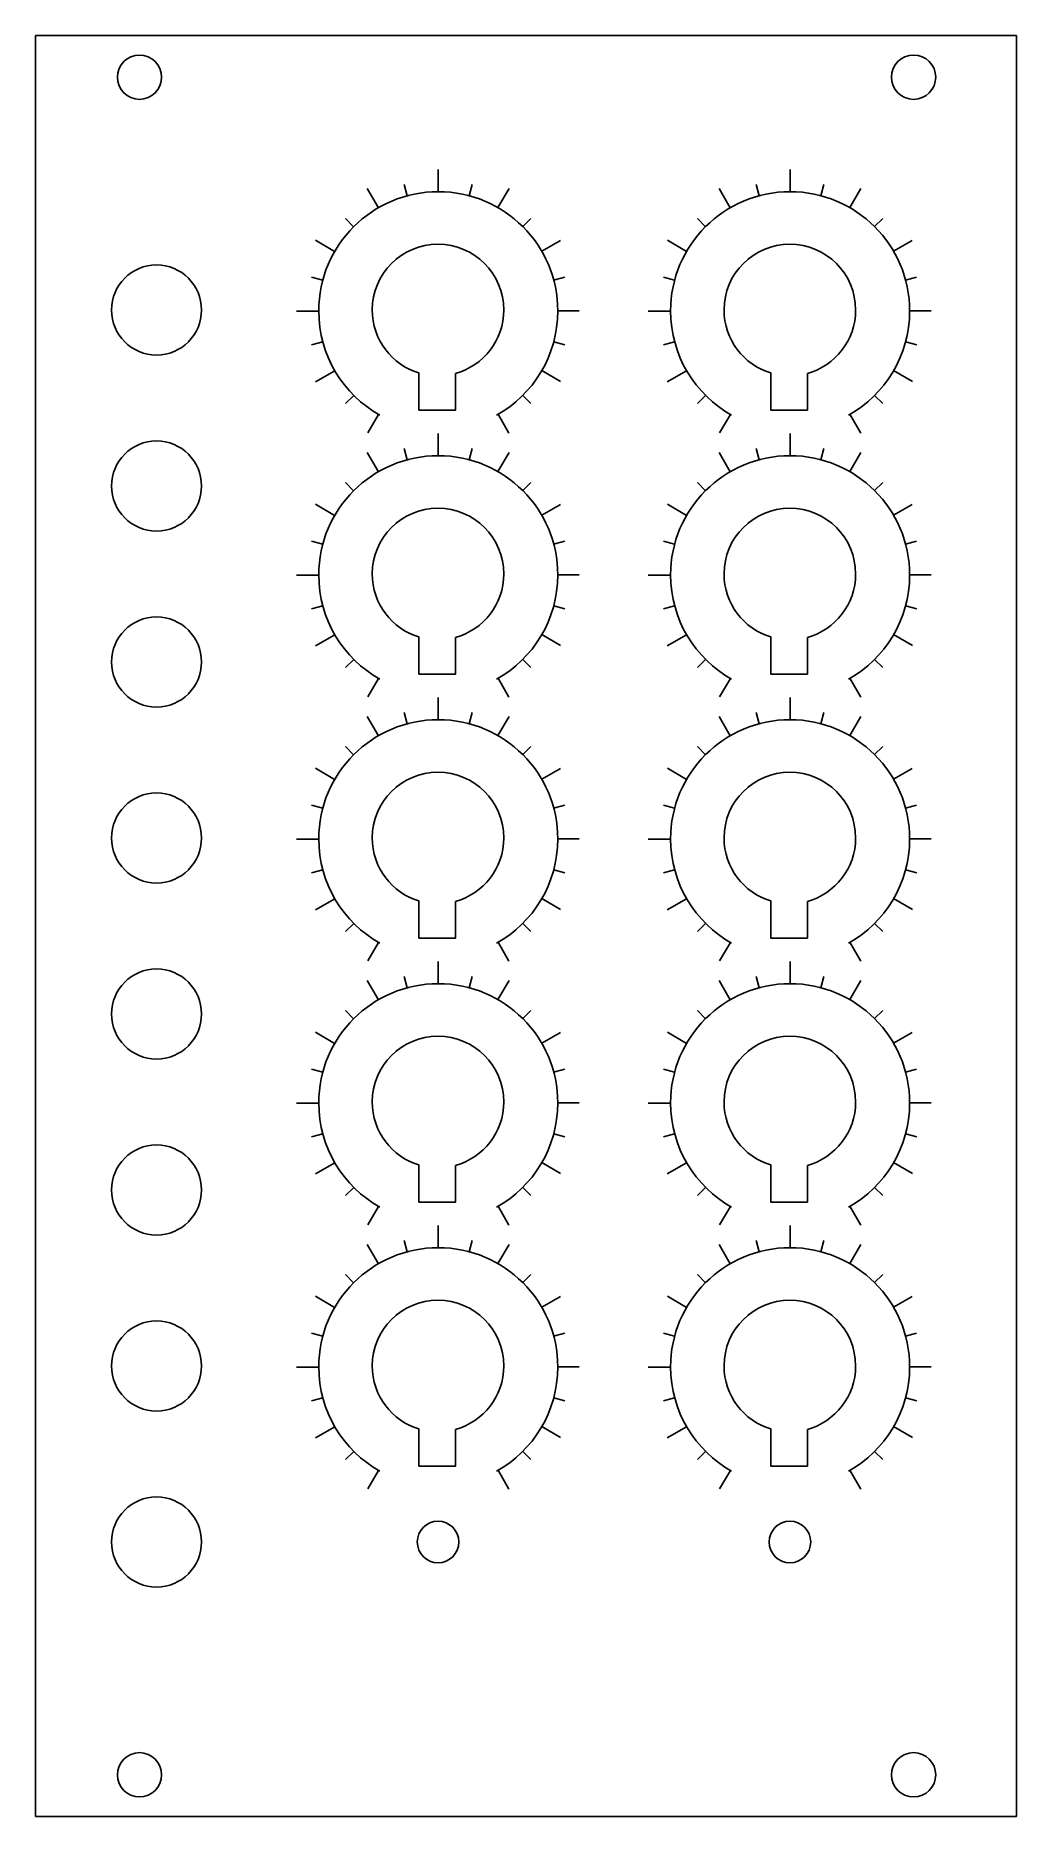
# Model space of a CAD drawing. Extents: x 115 to 186, y 107 to 235.
import ezdxf

# ---------------------------------------------------------------- set-up
doc = ezdxf.new("R2010")
doc.units = 0
doc.layers.add('Layer_1', color=7, linetype='CONTINUOUS')

msp = doc.modelspace()

# ---------------------------------------------------------------- linework, layer by layer
at = {"layer": 'Layer_1', "color": 7}
for points in [[(114.886336, 235.138365), (185.686338, 235.138365), (185.686338, 106.638368), (114.886336, 106.638368), (114.886336, 235.138365)], [(123.986336, 232.138365), (123.986336, 232.138365)], [(179.866336, 232.138365), (179.866336, 232.138365)], [(143.936336, 220.088365), (143.936336, 220.088365)], [(169.336335, 220.088365), (169.336335, 220.088365)], [(126.866336, 215.338366), (126.866336, 215.338366)], [(142.55924, 210.793018), (142.55924, 208.113272), (145.201776, 208.113272), (145.201776, 210.765106)], [(167.959239, 210.793018), (167.959239, 208.113272), (170.601775, 208.113272), (170.601775, 210.765106)], [(126.866336, 202.638366), (126.866336, 202.638366)], [(143.936336, 201.038366), (143.936336, 201.038366)], [(169.336335, 201.038366), (169.336335, 201.038366)], [(142.55924, 191.743018), (142.55924, 189.063272), (145.201776, 189.063272), (145.201776, 191.715106)], [(167.959239, 191.743018), (167.959239, 189.063272), (170.601775, 189.063272), (170.601775, 191.715106)], [(126.866336, 189.938365), (126.866336, 189.938365)], [(143.936336, 181.988366), (143.936336, 181.988366)], [(169.336335, 181.988366), (169.336335, 181.988366)], [(126.866336, 177.238364), (126.866336, 177.238364)], [(142.55924, 172.693018), (142.55924, 170.013273), (145.201776, 170.013273), (145.201776, 172.665106)], [(167.959239, 172.693018), (167.959239, 170.013273), (170.601775, 170.013273), (170.601775, 172.665106)], [(126.866336, 164.538369), (126.866336, 164.538369)], [(143.936336, 162.938367), (143.936336, 162.938367)], [(169.336335, 162.938367), (169.336335, 162.938367)], [(142.55924, 153.643019), (142.55924, 150.963273), (145.201776, 150.963273), (145.201776, 153.615107)], [(167.959239, 153.643019), (167.959239, 150.963273), (170.601775, 150.963273), (170.601775, 153.615107)], [(126.866336, 151.838364), (126.866336, 151.838364)], [(143.936336, 143.888367), (143.936336, 143.888367)], [(169.336335, 143.888367), (169.336335, 143.888367)], [(126.866336, 139.138367), (126.866336, 139.138367)], [(142.55924, 134.593017), (142.55924, 131.913277), (145.201776, 131.913277), (145.201776, 134.565107)], [(167.959239, 134.593017), (167.959239, 131.913277), (170.601775, 131.913277), (170.601775, 134.565107)], [(126.866336, 126.438368), (126.866336, 126.438368)], [(145.436335, 126.438368), (145.436335, 126.438368)], [(170.836336, 126.438368), (170.836336, 126.438368)], [(123.986336, 109.638368), (123.986336, 109.638368)], [(179.866336, 109.638368), (179.866336, 109.638368)]]:
    msp.add_lwpolyline(points, dxfattribs=at)
at = {"layer": 'Layer_1', "color": 1}
for points in [[(143.944169, 225.466882), (143.944169, 223.876881)], [(169.344168, 225.466882), (169.344168, 223.876881)], [(138.823343, 224.116881), (139.631425, 222.716881)], [(141.495923, 224.386882), (141.712246, 223.576881)], [(146.393149, 224.386882), (146.177861, 223.586881)], [(149.068065, 224.116881), (148.259315, 222.726881)], [(164.223343, 224.116881), (165.031425, 222.716881)], [(166.895922, 224.386882), (167.112245, 223.576881)], [(171.793148, 224.386882), (171.57786, 223.586881)], [(174.468064, 224.116881), (173.659314, 222.726881)], [(137.256244, 221.936881), (137.845367, 221.346881)], [(150.635464, 221.946881), (150.047043, 221.356881)], [(162.656244, 221.936881), (163.245366, 221.346881)], [(176.035463, 221.946881), (175.447042, 221.356881)], [(135.089676, 220.366881), (136.474531, 219.566879)], [(152.773026, 220.356881), (151.41888, 219.576879)], [(160.489675, 220.366881), (161.87453, 219.566879)], [(178.173026, 220.356881), (176.818879, 219.576879)], [(134.809634, 217.706878), (135.614045, 217.486877)], [(153.085144, 217.716878), (152.281034, 217.496877)], [(160.209634, 217.706878), (161.014044, 217.486877)], [(178.485144, 217.716878), (177.681033, 217.496877)], [(133.714835, 215.256876), (135.320986, 215.256876)], [(154.131846, 215.266876), (152.57643, 215.266876)], [(159.114834, 215.256876), (160.720985, 215.256876)], [(179.531846, 215.266876), (177.976429, 215.266876)], [(134.811971, 212.816874), (135.616381, 213.036874)], [(153.087447, 212.826874), (152.283738, 213.046874)], [(160.21197, 212.816874), (161.016381, 213.036874)], [(178.487447, 212.826874), (177.683737, 213.046874)], [(135.08734, 210.156874), (136.47887, 210.956873)], [(152.782706, 210.176873), (151.422552, 210.966873)], [(160.487339, 210.156874), (161.878869, 210.956873)], [(178.182706, 210.176873), (176.822551, 210.966873)], [(137.262586, 208.586873), (137.850374, 209.176873)], [(150.641172, 208.596873), (150.052383, 209.176873)], [(162.662586, 208.586873), (163.250373, 209.176873)], [(176.041171, 208.596873), (175.452382, 209.176873)], [(138.862062, 206.466872), (139.638435, 207.806873)], [(149.050007, 206.456872), (148.266324, 207.816873)], [(164.262061, 206.466872), (165.038434, 207.806873)], [(174.450006, 206.456872), (173.666323, 207.816873)], [(143.944169, 206.416883), (143.944169, 204.826881)], [(169.344168, 206.416883), (169.344168, 204.826881)], [(138.823343, 205.066881), (139.631425, 203.666881)], [(141.495923, 205.336882), (141.712246, 204.526881)], [(146.393149, 205.336882), (146.177861, 204.536881)], [(149.068065, 205.066881), (148.259315, 203.676881)], [(164.223343, 205.066881), (165.031425, 203.666881)], [(166.895922, 205.336882), (167.112245, 204.526881)], [(171.793148, 205.336882), (171.57786, 204.536881)], [(174.468064, 205.066881), (173.659314, 203.676881)], [(137.256244, 202.886881), (137.845367, 202.296881)], [(150.635464, 202.896881), (150.047043, 202.306881)], [(162.656244, 202.886881), (163.245366, 202.296881)], [(176.035463, 202.896881), (175.447042, 202.306881)], [(135.089676, 201.316881), (136.474531, 200.51688)], [(152.773026, 201.306881), (151.41888, 200.52688)], [(160.489675, 201.316881), (161.87453, 200.51688)], [(178.173026, 201.306881), (176.818879, 200.52688)], [(134.809634, 198.656878), (135.614045, 198.436878)], [(153.085144, 198.666878), (152.281034, 198.446878)], [(160.209634, 198.656878), (161.014044, 198.436878)], [(178.485144, 198.666878), (177.681033, 198.446878)], [(133.714835, 196.206877), (135.320986, 196.206877)], [(154.131846, 196.216877), (152.57643, 196.216877)], [(159.114834, 196.206877), (160.720985, 196.206877)], [(179.531846, 196.216877), (177.976429, 196.216877)], [(134.811971, 193.766874), (135.616381, 193.986875)], [(153.087447, 193.776874), (152.283738, 193.996875)], [(160.21197, 193.766874), (161.016381, 193.986875)], [(178.487447, 193.776874), (177.683737, 193.996875)], [(135.08734, 191.106874), (136.47887, 191.906874)], [(152.782706, 191.126874), (151.422552, 191.916874)], [(160.487339, 191.106874), (161.878869, 191.906874)], [(178.182706, 191.126874), (176.822551, 191.916874)], [(137.262586, 189.536874), (137.850374, 190.126874)], [(150.641172, 189.546874), (150.052383, 190.126874)], [(162.662586, 189.536874), (163.250373, 190.126874)], [(176.041171, 189.546874), (175.452382, 190.126874)], [(138.862062, 187.416872), (139.638435, 188.756873)], [(149.050007, 187.406872), (148.266324, 188.766873)], [(164.262061, 187.416872), (165.038434, 188.756873)], [(174.450006, 187.406872), (173.666323, 188.766873)], [(143.944169, 187.366883), (143.944169, 185.776882)], [(169.344168, 187.366883), (169.344168, 185.776882)], [(138.823343, 186.016882), (139.631425, 184.616882)], [(141.495923, 186.286883), (141.712246, 185.476882)], [(146.393149, 186.286883), (146.177861, 185.486882)], [(149.068065, 186.016882), (148.259315, 184.626882)], [(164.223343, 186.016882), (165.031425, 184.616882)], [(166.895922, 186.286883), (167.112245, 185.476882)], [(171.793148, 186.286883), (171.57786, 185.486882)], [(174.468064, 186.016882), (173.659314, 184.626882)], [(137.256244, 183.836882), (137.845367, 183.246882)], [(150.635464, 183.846882), (150.047043, 183.256882)], [(162.656244, 183.836882), (163.245366, 183.246882)], [(176.035463, 183.846882), (175.447042, 183.256882)], [(135.089676, 182.266882), (136.474531, 181.46688)], [(152.773026, 182.256882), (151.41888, 181.47688)], [(160.489675, 182.266882), (161.87453, 181.46688)], [(178.173026, 182.256882), (176.818879, 181.47688)], [(134.809634, 179.606879), (135.614045, 179.386878)], [(153.085144, 179.616879), (152.281034, 179.396878)], [(160.209634, 179.606879), (161.014044, 179.386878)], [(178.485144, 179.616879), (177.681033, 179.396878)], [(133.714835, 177.156877), (135.320986, 177.156877)], [(154.131846, 177.166877), (152.57643, 177.166877)], [(159.114834, 177.156877), (160.720985, 177.156877)], [(179.531846, 177.166877), (177.976429, 177.166877)], [(134.811971, 174.716875), (135.616381, 174.936875)], [(153.087447, 174.726875), (152.283738, 174.946875)], [(160.21197, 174.716875), (161.016381, 174.936875)], [(178.487447, 174.726875), (177.683737, 174.946875)], [(135.08734, 172.056874), (136.47887, 172.856874)], [(152.782706, 172.076874), (151.422552, 172.866874)], [(160.487339, 172.056874), (161.878869, 172.856874)], [(178.182706, 172.076874), (176.822551, 172.866874)], [(137.262586, 170.486874), (137.850374, 171.076874)], [(150.641172, 170.496874), (150.052383, 171.076874)], [(162.662586, 170.486874), (163.250373, 171.076874)], [(176.041171, 170.496874), (175.452382, 171.076874)], [(138.862062, 168.366873), (139.638435, 169.706874)], [(149.050007, 168.356873), (148.266324, 169.716874)], [(164.262061, 168.366873), (165.038434, 169.706874)], [(174.450006, 168.356873), (173.666323, 169.716874)], [(141.495923, 167.236883), (141.712246, 166.426882)], [(143.944169, 168.316884), (143.944169, 166.726882)], [(146.393149, 167.236883), (146.177861, 166.436882)], [(166.895922, 167.236883), (167.112245, 166.426882)], [(169.344168, 168.316884), (169.344168, 166.726882)], [(171.793148, 167.236883), (171.57786, 166.436882)], [(138.823343, 166.966882), (139.631425, 165.566882)], [(149.068065, 166.966882), (148.259315, 165.576882)], [(164.223343, 166.966882), (165.031425, 165.566882)], [(174.468064, 166.966882), (173.659314, 165.576882)], [(137.256244, 164.786882), (137.845367, 164.196882)], [(150.635464, 164.796882), (150.047043, 164.206882)], [(162.656244, 164.786882), (163.245366, 164.196882)], [(176.035463, 164.796882), (175.447042, 164.206882)], [(135.089676, 163.216882), (136.474531, 162.416881)], [(152.773026, 163.206882), (151.41888, 162.426881)], [(160.489675, 163.216882), (161.87453, 162.416881)], [(178.173026, 163.206882), (176.818879, 162.426881)], [(134.809634, 160.556879), (135.614045, 160.336879)], [(153.085144, 160.566879), (152.281034, 160.346879)], [(160.209634, 160.556879), (161.014044, 160.336879)], [(178.485144, 160.566879), (177.681033, 160.346879)], [(133.714835, 158.106877), (135.320986, 158.106877)], [(154.131846, 158.116877), (152.57643, 158.116877)], [(159.114834, 158.106877), (160.720985, 158.106877)], [(179.531846, 158.116877), (177.976429, 158.116877)], [(134.811971, 155.666875), (135.616381, 155.886876)], [(153.087447, 155.676875), (152.283738, 155.896876)], [(160.21197, 155.666875), (161.016381, 155.886876)], [(178.487447, 155.676875), (177.683737, 155.896876)], [(135.08734, 153.006875), (136.47887, 153.806875)], [(152.782706, 153.026875), (151.422552, 153.816875)], [(160.487339, 153.006875), (161.878869, 153.806875)], [(178.182706, 153.026875), (176.822551, 153.816875)], [(137.262586, 151.436874), (137.850374, 152.026874)], [(150.641172, 151.446874), (150.052383, 152.026874)], [(162.662586, 151.436874), (163.250373, 152.026874)], [(176.041171, 151.446874), (175.452382, 152.026874)], [(138.862062, 149.316873), (139.638435, 150.656874)], [(149.050007, 149.306873), (148.266324, 150.666874)], [(164.262061, 149.316873), (165.038434, 150.656874)], [(174.450006, 149.306873), (173.666323, 150.666874)], [(143.944169, 149.266884), (143.944169, 147.676883)], [(169.344168, 149.266884), (169.344168, 147.676883)], [(138.823343, 147.916883), (139.631425, 146.516882)], [(141.495923, 148.186884), (141.712246, 147.376883)], [(146.393149, 148.186884), (146.177861, 147.386883)], [(149.068065, 147.916883), (148.259315, 146.526883)], [(164.223343, 147.916883), (165.031425, 146.516882)], [(166.895922, 148.186884), (167.112245, 147.376883)], [(171.793148, 148.186884), (171.57786, 147.386883)], [(174.468064, 147.916883), (173.659314, 146.526883)], [(137.256244, 145.736883), (137.845367, 145.146883)], [(150.635464, 145.746883), (150.047043, 145.156883)], [(162.656244, 145.736883), (163.245366, 145.146883)], [(176.035463, 145.746883), (175.447042, 145.156883)], [(135.089676, 144.166883), (136.474531, 143.366881)], [(152.773026, 144.156883), (151.41888, 143.376881)], [(160.489675, 144.166883), (161.87453, 143.366881)], [(178.173026, 144.156883), (176.818879, 143.376881)], [(134.809634, 141.50688), (135.614045, 141.286879)], [(153.085144, 141.51688), (152.281034, 141.296879)], [(160.209634, 141.50688), (161.014044, 141.286879)], [(178.485144, 141.51688), (177.681033, 141.296879)], [(133.714835, 139.056878), (135.320986, 139.056878)], [(154.131846, 139.066878), (152.57643, 139.066878)], [(159.114834, 139.056878), (160.720985, 139.056878)], [(179.531846, 139.066878), (177.976429, 139.066878)], [(134.811971, 136.616876), (135.616381, 136.836876)], [(153.087447, 136.626876), (152.283738, 136.846876)], [(160.21197, 136.616876), (161.016381, 136.836876)], [(178.487447, 136.626876), (177.683737, 136.846876)], [(135.08734, 133.956875), (136.47887, 134.756875)], [(152.782706, 133.976875), (151.422552, 134.766875)], [(160.487339, 133.956875), (161.878869, 134.756875)], [(178.182706, 133.976875), (176.822551, 134.766875)], [(137.262586, 132.386875), (137.850374, 132.976875)], [(150.641172, 132.396875), (150.052383, 132.976875)], [(162.662586, 132.386875), (163.250373, 132.976875)], [(176.041171, 132.396875), (175.452382, 132.976875)], [(138.862062, 130.266873), (139.638435, 131.606875)], [(149.050007, 130.256874), (148.266324, 131.616875)], [(164.262061, 130.266873), (165.038434, 131.606875)], [(174.450006, 130.256874), (173.666323, 131.616875)]]:
    msp.add_lwpolyline(points, dxfattribs=at)
at = {"layer": 'Layer_1', "color": 7}
for points in [[(120.786336, 232.138365), (120.786336, 233.022021), (121.502681, 233.738365), (122.386336, 233.738365)], [(122.386336, 233.738365), (123.269992, 233.738365), (123.986336, 233.022021), (123.986336, 232.138365)], [(176.666336, 232.138365), (176.666336, 233.022021), (177.38268, 233.738365), (178.266336, 233.738365)], [(178.266336, 233.738365), (179.149992, 233.738365), (179.866336, 233.022021), (179.866336, 232.138365)], [(122.386336, 230.538365), (121.502681, 230.538365), (120.786336, 231.254709), (120.786336, 232.138365)], [(123.986336, 232.138365), (123.986336, 231.254709), (123.269992, 230.538365), (122.386336, 230.538365)], [(178.266336, 230.538365), (177.38268, 230.538365), (176.666336, 231.254709), (176.666336, 232.138365)], [(179.866336, 232.138365), (179.866336, 231.254709), (179.149992, 230.538365), (178.266336, 230.538365)], [(143.936336, 220.088365), (141.314317, 220.088365), (139.181639, 217.965001), (139.181639, 215.342997)], [(148.681732, 215.342997), (148.681732, 217.965001), (146.558363, 220.088365), (143.936336, 220.088365)], [(169.336335, 220.088365), (166.714316, 220.088365), (164.581638, 217.965001), (164.581638, 215.342997)], [(174.081731, 215.342997), (174.081731, 217.965001), (171.958362, 220.088365), (169.336335, 220.088365)], [(120.366336, 215.338366), (120.366336, 217.133291), (121.82141, 218.588366), (123.616336, 218.588366)], [(123.616336, 218.588366), (125.411261, 218.588366), (126.866336, 217.133291), (126.866336, 215.338366)], [(123.616336, 212.088366), (121.82141, 212.088366), (120.366336, 213.54344), (120.366336, 215.338366)], [(126.866336, 215.338366), (126.866336, 213.54344), (125.411261, 212.088366), (123.616336, 212.088366)], [(139.181639, 215.342997), (139.181639, 213.199201), (140.607834, 211.382646), (142.55924, 210.793018)], [(145.201776, 210.765106), (147.20526, 211.321685), (148.681732, 213.162172), (148.681732, 215.342997)], [(164.581638, 215.342997), (164.581638, 213.199201), (166.007833, 211.382646), (167.959239, 210.793018)], [(170.601775, 210.765106), (172.605259, 211.321685), (174.081731, 213.162172), (174.081731, 215.342997)], [(120.366336, 202.638366), (120.366336, 204.433291), (121.82141, 205.888366), (123.616336, 205.888366)], [(123.616336, 205.888366), (125.411261, 205.888366), (126.866336, 204.433291), (126.866336, 202.638366)], [(123.616336, 199.388366), (121.82141, 199.388366), (120.366336, 200.843441), (120.366336, 202.638366)], [(126.866336, 202.638366), (126.866336, 200.843441), (125.411261, 199.388366), (123.616336, 199.388366)], [(143.936336, 201.038366), (141.314317, 201.038366), (139.181639, 198.915002), (139.181639, 196.292998)], [(148.681732, 196.292998), (148.681732, 198.915002), (146.558363, 201.038366), (143.936336, 201.038366)], [(169.336335, 201.038366), (166.714316, 201.038366), (164.581638, 198.915002), (164.581638, 196.292998)], [(174.081731, 196.292998), (174.081731, 198.915002), (171.958362, 201.038366), (169.336335, 201.038366)], [(139.181639, 196.292998), (139.181639, 194.149202), (140.607834, 192.332647), (142.55924, 191.743018)], [(145.201776, 191.715106), (147.20526, 192.271686), (148.681732, 194.112173), (148.681732, 196.292998)], [(164.581638, 196.292998), (164.581638, 194.149202), (166.007833, 192.332647), (167.959239, 191.743018)], [(170.601775, 191.715106), (172.605259, 192.271686), (174.081731, 194.112173), (174.081731, 196.292998)], [(120.366336, 189.938365), (120.366336, 191.733291), (121.82141, 193.188365), (123.616336, 193.188365)], [(123.616336, 193.188365), (125.411261, 193.188365), (126.866336, 191.733291), (126.866336, 189.938365)], [(123.616336, 186.688365), (121.82141, 186.688365), (120.366336, 188.14344), (120.366336, 189.938365)], [(126.866336, 189.938365), (126.866336, 188.14344), (125.411261, 186.688365), (123.616336, 186.688365)], [(143.936336, 181.988366), (141.314317, 181.988366), (139.181639, 179.865002), (139.181639, 177.242998)], [(148.681732, 177.242998), (148.681732, 179.865002), (146.558363, 181.988366), (143.936336, 181.988366)], [(169.336335, 181.988366), (166.714316, 181.988366), (164.581638, 179.865002), (164.581638, 177.242998)], [(174.081731, 177.242998), (174.081731, 179.865002), (171.958362, 181.988366), (169.336335, 181.988366)], [(120.366336, 177.238364), (120.366336, 179.03329), (121.82141, 180.488364), (123.616336, 180.488364)], [(123.616336, 180.488364), (125.411261, 180.488364), (126.866336, 179.03329), (126.866336, 177.238364)], [(123.616336, 173.988364), (121.82141, 173.988364), (120.366336, 175.443439), (120.366336, 177.238364)], [(126.866336, 177.238364), (126.866336, 175.443439), (125.411261, 173.988364), (123.616336, 173.988364)], [(139.181639, 177.242998), (139.181639, 175.099202), (140.607834, 173.282647), (142.55924, 172.693018)], [(145.201776, 172.665106), (147.20526, 173.221686), (148.681732, 175.062173), (148.681732, 177.242998)], [(164.581638, 177.242998), (164.581638, 175.099202), (166.007833, 173.282647), (167.959239, 172.693018)], [(170.601775, 172.665106), (172.605259, 173.221686), (174.081731, 175.062173), (174.081731, 177.242998)], [(120.366336, 164.538369), (120.366336, 166.333294), (121.82141, 167.788369), (123.616336, 167.788369)], [(123.616336, 167.788369), (125.411261, 167.788369), (126.866336, 166.333294), (126.866336, 164.538369)], [(123.616336, 161.288369), (121.82141, 161.288369), (120.366336, 162.743443), (120.366336, 164.538369)], [(126.866336, 164.538369), (126.866336, 162.743443), (125.411261, 161.288369), (123.616336, 161.288369)], [(143.936336, 162.938367), (141.314317, 162.938367), (139.181639, 160.815003), (139.181639, 158.192999)], [(148.681732, 158.192999), (148.681732, 160.815003), (146.558363, 162.938367), (143.936336, 162.938367)], [(169.336335, 162.938367), (166.714316, 162.938367), (164.581638, 160.815003), (164.581638, 158.192999)], [(174.081731, 158.192999), (174.081731, 160.815003), (171.958362, 162.938367), (169.336335, 162.938367)], [(139.181639, 158.192999), (139.181639, 156.049203), (140.607834, 154.232648), (142.55924, 153.643019)], [(145.201776, 153.615107), (147.20526, 154.171687), (148.681732, 156.012174), (148.681732, 158.192999)], [(164.581638, 158.192999), (164.581638, 156.049203), (166.007833, 154.232648), (167.959239, 153.643019)], [(170.601775, 153.615107), (172.605259, 154.171687), (174.081731, 156.012174), (174.081731, 158.192999)], [(120.366336, 151.838364), (120.366336, 153.633289), (121.82141, 155.088364), (123.616336, 155.088364)], [(123.616336, 155.088364), (125.411261, 155.088364), (126.866336, 153.633289), (126.866336, 151.838364)], [(123.616336, 148.588364), (121.82141, 148.588364), (120.366336, 150.043439), (120.366336, 151.838364)], [(126.866336, 151.838364), (126.866336, 150.043439), (125.411261, 148.588364), (123.616336, 148.588364)], [(143.936336, 143.888367), (141.314317, 143.888367), (139.181639, 141.765003), (139.181639, 139.142999)], [(148.681732, 139.142999), (148.681732, 141.765003), (146.558363, 143.888367), (143.936336, 143.888367)], [(169.336335, 143.888367), (166.714316, 143.888367), (164.581638, 141.765003), (164.581638, 139.142999)], [(174.081731, 139.142999), (174.081731, 141.765003), (171.958362, 143.888367), (169.336335, 143.888367)], [(120.366336, 139.138367), (120.366336, 140.933292), (121.82141, 142.388367), (123.616336, 142.388367)], [(123.616336, 142.388367), (125.411261, 142.388367), (126.866336, 140.933292), (126.866336, 139.138367)], [(123.616336, 135.888367), (121.82141, 135.888367), (120.366336, 137.343442), (120.366336, 139.138367)], [(126.866336, 139.138367), (126.866336, 137.343442), (125.411261, 135.888367), (123.616336, 135.888367)], [(139.181639, 139.142999), (139.181639, 136.999203), (140.607834, 135.182648), (142.55924, 134.593017)], [(145.201776, 134.565107), (147.20526, 135.121687), (148.681732, 136.962174), (148.681732, 139.142999)], [(164.581638, 139.142999), (164.581638, 136.999203), (166.007833, 135.182648), (167.959239, 134.593017)], [(170.601775, 134.565107), (172.605259, 135.121687), (174.081731, 136.962174), (174.081731, 139.142999)], [(120.366336, 126.438368), (120.366336, 128.233298), (121.82141, 129.688367), (123.616336, 129.688367)], [(123.616336, 129.688367), (125.411261, 129.688367), (126.866336, 128.233298), (126.866336, 126.438368)], [(142.436335, 126.438368), (142.436335, 127.266798), (143.107908, 127.938368), (143.936335, 127.938368)], [(143.936335, 127.938368), (144.764762, 127.938368), (145.436335, 127.266798), (145.436335, 126.438368)], [(167.836336, 126.438368), (167.836336, 127.266798), (168.507909, 127.938368), (169.336336, 127.938368)], [(169.336336, 127.938368), (170.164763, 127.938368), (170.836336, 127.266798), (170.836336, 126.438368)], [(123.616336, 123.188368), (121.82141, 123.188368), (120.366336, 124.643448), (120.366336, 126.438368)], [(126.866336, 126.438368), (126.866336, 124.643448), (125.411261, 123.188368), (123.616336, 123.188368)], [(143.936335, 124.938368), (143.107908, 124.938368), (142.436335, 125.609948), (142.436335, 126.438368)], [(145.436335, 126.438368), (145.436335, 125.609948), (144.764762, 124.938368), (143.936335, 124.938368)], [(169.336336, 124.938368), (168.507909, 124.938368), (167.836336, 125.609948), (167.836336, 126.438368)], [(170.836336, 126.438368), (170.836336, 125.609948), (170.164763, 124.938368), (169.336336, 124.938368)], [(120.786336, 109.638368), (120.786336, 110.522028), (121.502681, 111.238368), (122.386336, 111.238368)], [(122.386336, 111.238368), (123.269992, 111.238368), (123.986336, 110.522028), (123.986336, 109.638368)], [(176.666336, 109.638368), (176.666336, 110.522028), (177.38268, 111.238368), (178.266336, 111.238368)], [(178.266336, 111.238368), (179.149992, 111.238368), (179.866336, 110.522028), (179.866336, 109.638368)], [(122.386336, 108.038368), (121.502681, 108.038368), (120.786336, 108.754708), (120.786336, 109.638368)], [(123.986336, 109.638368), (123.986336, 108.754708), (123.269992, 108.038368), (122.386336, 108.038368)], [(178.266336, 108.038368), (177.38268, 108.038368), (176.666336, 108.754708), (176.666336, 109.638368)], [(179.866336, 109.638368), (179.866336, 108.754708), (179.149992, 108.038368), (178.266336, 108.038368)]]:
    msp.add_open_spline(points, degree=3, dxfattribs=at)
at = {"layer": 'Layer_1', "color": 1}
for points in [[(135.324324, 215.266876), (135.324324, 220.01688), (139.187164, 223.876881), (143.952547, 223.876881)], [(143.952547, 223.876881), (148.716594, 223.876881), (152.580102, 220.01688), (152.580102, 215.266876)], [(160.724323, 215.266876), (160.724323, 220.01688), (164.587163, 223.876881), (169.352546, 223.876881)], [(169.352546, 223.876881), (174.116593, 223.876881), (177.980101, 220.01688), (177.980101, 215.266876)], [(139.732561, 207.756873), (137.101704, 209.226873), (135.324324, 212.036873), (135.324324, 215.266876)], [(152.580102, 215.266876), (152.580102, 212.036873), (150.800051, 209.226873), (148.165523, 207.746873)], [(165.13256, 207.756873), (162.501704, 209.226873), (160.724323, 212.036873), (160.724323, 215.266876)], [(177.980101, 215.266876), (177.980101, 212.036873), (176.20005, 209.226873), (173.565522, 207.746873)], [(135.324324, 196.216877), (135.324324, 200.96688), (139.187164, 204.826881), (143.952547, 204.826881)], [(143.952547, 204.826881), (148.716594, 204.826881), (152.580102, 200.96688), (152.580102, 196.216877)], [(160.724323, 196.216877), (160.724323, 200.96688), (164.587163, 204.826881), (169.352546, 204.826881)], [(169.352546, 204.826881), (174.116593, 204.826881), (177.980101, 200.96688), (177.980101, 196.216877)], [(139.732561, 188.706873), (137.101704, 190.176874), (135.324324, 192.986874), (135.324324, 196.216877)], [(152.580102, 196.216877), (152.580102, 192.986874), (150.800051, 190.176873), (148.165523, 188.696873)], [(165.13256, 188.706873), (162.501704, 190.176874), (160.724323, 192.986874), (160.724323, 196.216877)], [(177.980101, 196.216877), (177.980101, 192.986874), (176.20005, 190.176873), (173.565522, 188.696873)], [(135.324324, 177.166877), (135.324324, 181.916881), (139.187164, 185.776882), (143.952547, 185.776882)], [(143.952547, 185.776882), (148.716594, 185.776882), (152.580102, 181.916881), (152.580102, 177.166877)], [(160.724323, 177.166877), (160.724323, 181.916881), (164.587163, 185.776882), (169.352546, 185.776882)], [(169.352546, 185.776882), (174.116593, 185.776882), (177.980101, 181.916881), (177.980101, 177.166877)], [(139.732561, 169.656874), (137.101704, 171.126874), (135.324324, 173.936874), (135.324324, 177.166877)], [(152.580102, 177.166877), (152.580102, 173.936874), (150.800051, 171.126874), (148.165523, 169.646874)], [(165.13256, 169.656874), (162.501704, 171.126874), (160.724323, 173.936874), (160.724323, 177.166877)], [(177.980101, 177.166877), (177.980101, 173.936874), (176.20005, 171.126874), (173.565522, 169.646874)], [(135.324324, 158.116877), (135.324324, 162.866881), (139.187164, 166.726882), (143.952547, 166.726882)], [(143.952547, 166.726882), (148.716594, 166.726882), (152.580102, 162.866881), (152.580102, 158.116877)], [(160.724323, 158.116877), (160.724323, 162.866881), (164.587163, 166.726882), (169.352546, 166.726882)], [(169.352546, 166.726882), (174.116593, 166.726882), (177.980101, 162.866881), (177.980101, 158.116877)], [(139.732561, 150.606874), (137.101704, 152.076874), (135.324324, 154.886875), (135.324324, 158.116877)], [(152.580102, 158.116877), (152.580102, 154.886875), (150.800051, 152.076874), (148.165523, 150.596874)], [(165.13256, 150.606874), (162.501704, 152.076874), (160.724323, 154.886875), (160.724323, 158.116877)], [(177.980101, 158.116877), (177.980101, 154.886875), (176.20005, 152.076874), (173.565522, 150.596874)], [(135.324324, 139.066878), (135.324324, 143.816882), (139.187164, 147.676883), (143.952547, 147.676883)], [(143.952547, 147.676883), (148.716594, 147.676883), (152.580102, 143.816882), (152.580102, 139.066878)], [(160.724323, 139.066878), (160.724323, 143.816882), (164.587163, 147.676883), (169.352546, 147.676883)], [(169.352546, 147.676883), (174.116593, 147.676883), (177.980101, 143.816882), (177.980101, 139.066878)], [(139.732561, 131.556875), (137.101704, 133.026875), (135.324324, 135.836875), (135.324324, 139.066878)], [(152.580102, 139.066878), (152.580102, 135.836875), (150.800051, 133.026875), (148.165523, 131.546875)], [(165.13256, 131.556875), (162.501704, 133.026875), (160.724323, 135.836875), (160.724323, 139.066878)], [(177.980101, 139.066878), (177.980101, 135.836875), (176.20005, 133.026875), (173.565522, 131.546875)]]:
    msp.add_open_spline(points, degree=3, dxfattribs=at)

doc.saveas('drawing.dxf')
